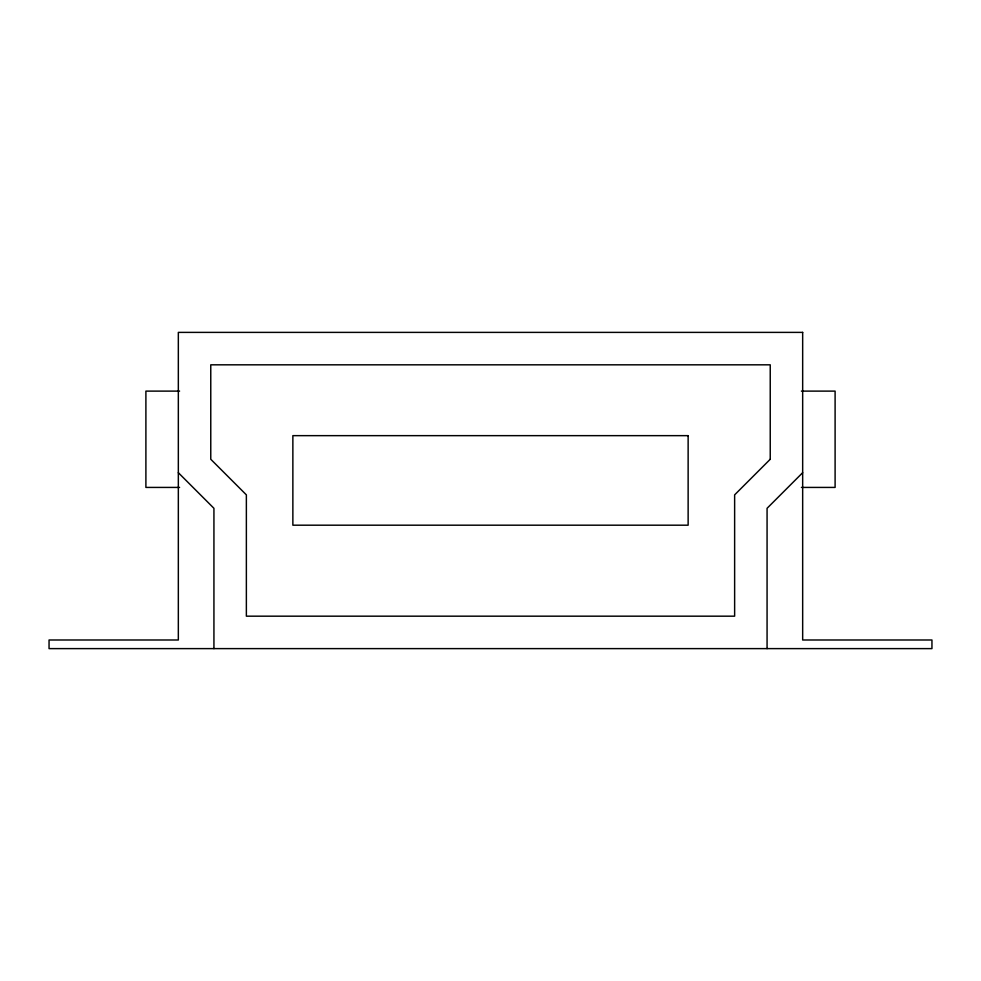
<?xml version="1.0" encoding="UTF-8"?>
<svg xmlns="http://www.w3.org/2000/svg" width="981" height="981" viewBox="0 0 981 981"><rect width="100%" height="100%" fill="white"/><g stroke="black" fill="none" stroke-linecap="round" stroke-linejoin="round"><path stroke-width="1.47" d="M802.666 472.695L767.068 508.305L767.068 648.613M179.584 391.112L145.899 391.112L145.899 487.422L179.584 487.422M801.416 391.112L835.101 391.112L835.101 487.422L801.416 487.422M178.334 472.695L213.932 508.305L213.932 648.613M770.232 459.267L734.634 494.865L734.634 616.178L246.366 616.178L246.366 494.865L210.768 459.267L210.768 364.822L770.232 364.822L770.232 459.267M802.666 332.387L178.334 332.387L178.334 639.992L49.05 639.992L49.05 648.613L931.95 648.613L931.95 639.992L802.666 639.992L802.666 332.387M688.135 435.65L292.865 435.65L292.865 525.191L688.135 525.191L688.135 435.65"/></g></svg>
